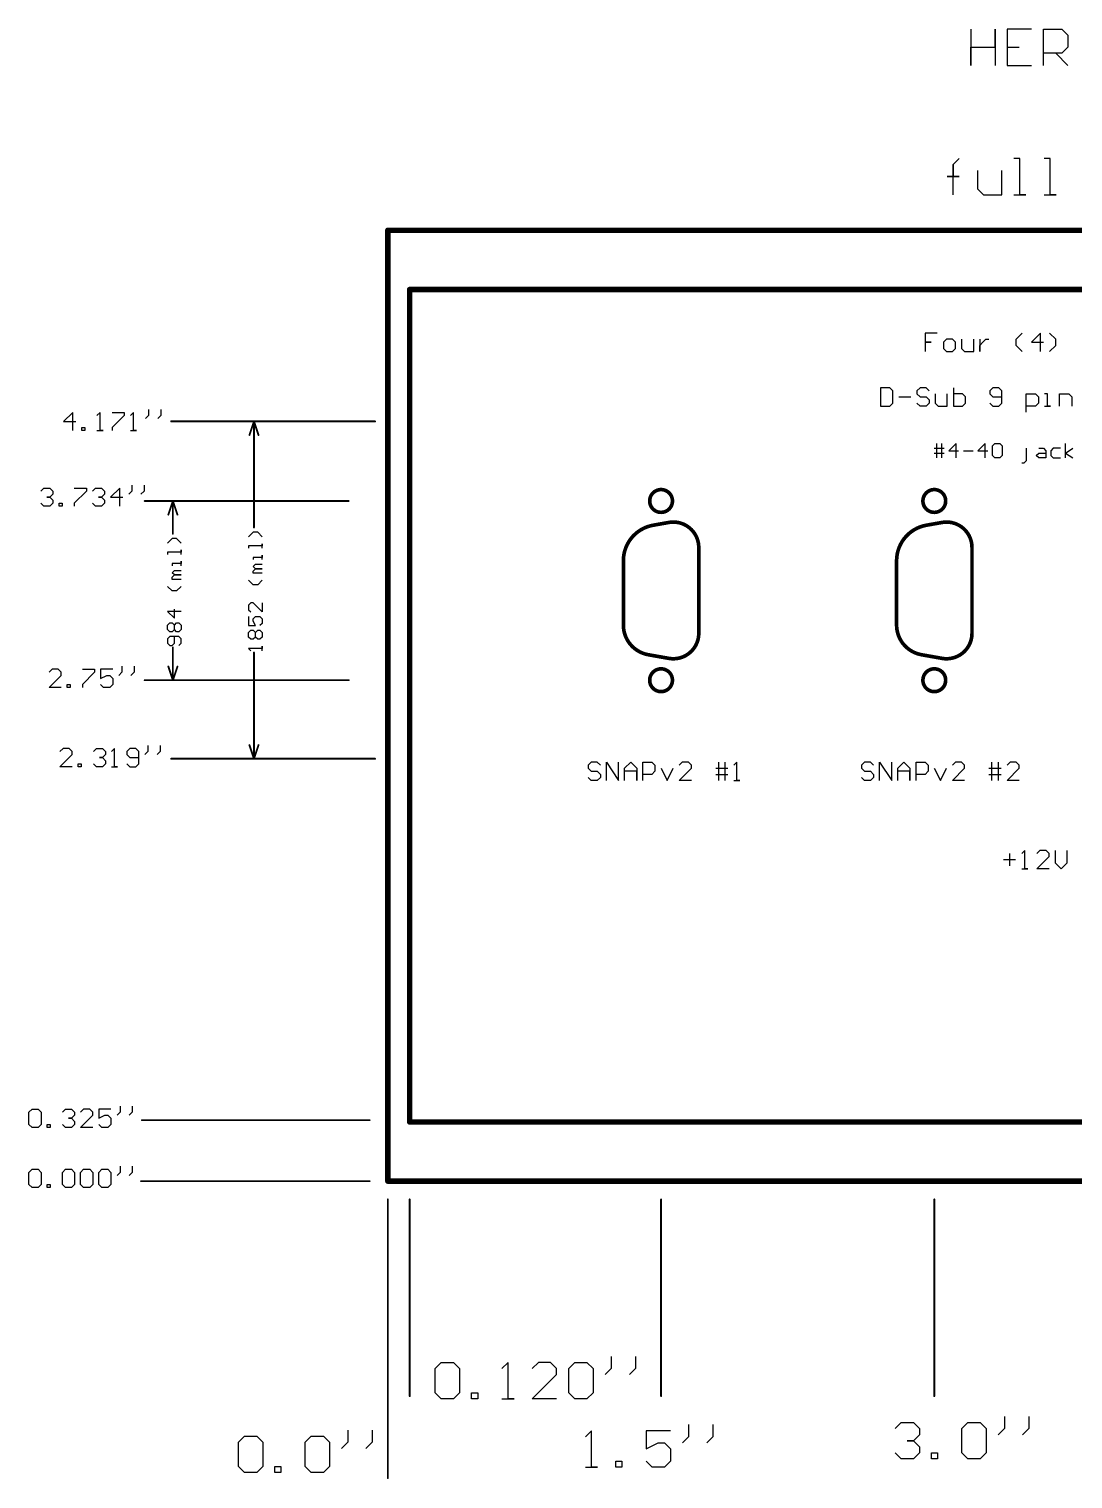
# Model space of a CAD drawing. Extents: x 0 to 21.5, y 0.4 to 8.3.
# Drawn here: x 0.03 to 5.76, y 0.36 to 8.32 of the extents above; entities that cross this region are included whole.
import ezdxf

# ---------------------------------------------------------------- set-up
doc = ezdxf.new("R2010")
doc.units = 0
doc.header["$MEASUREMENT"] = 0
for name, color, linetype in [('MECHANICAL1', 6, 'CONTINUOUS'), ('TOPLAYER', 1, 'CONTINUOUS'), ('TOPOVERLAY', 2, 'CONTINUOUS')]:
    doc.layers.add(name, color=color, linetype=linetype)

msp = doc.modelspace()

# ---------------------------------------------------------------- linework, layer by layer
at = {"layer": 'MECHANICAL1'}
for p, q in [((5.2, 8.3249), (5.2, 8.125)), ((5.3333, 8.225), (5.3333, 8.3249)), ((5.3333, 8.3249), (5.3333, 8.125)), ((5.5332, 8.3249), (5.3999, 8.3249)), ((5.3999, 8.3249), (5.3999, 8.125)), ((5.5999, 8.125), (5.5999, 8.3249)), ((5.5999, 8.3249), (5.6998, 8.3249)), ((5.6998, 8.3249), (5.7332, 8.2916)), ((5.7332, 8.2916), (5.7332, 8.225)), ((5.2, 8.125), (5.2, 8.225)), ((5.2, 8.225), (5.3333, 8.225)), ((5.3999, 8.225), (5.4666, 8.225)), ((5.7332, 8.225), (5.6998, 8.1916)), ((5.3999, 8.125), (5.5332, 8.125)), ((5.6998, 8.1916), (5.5999, 8.1916)), ((5.6665, 8.1916), (5.7332, 8.125)), ((5.1033, 7.5816), (5.1366, 7.6149)), ((5.1033, 7.415), (5.1033, 7.5816)), ((5.1033, 7.5816), (5.1033, 7.515)), ((5.1033, 7.515), (5.1033, 7.5816)), ((5.4699, 7.6149), (5.4365, 7.6149)), ((5.4699, 7.415), (5.4699, 7.6149)), ((5.6365, 7.6149), (5.6032, 7.6149)), ((5.6365, 7.415), (5.6365, 7.6149)), ((5.1033, 7.515), (5.07, 7.515)), ((5.07, 7.515), (5.1366, 7.515)), ((5.1366, 7.515), (5.1033, 7.515)), ((5.2366, 7.5483), (5.2366, 7.4483)), ((5.3699, 7.415), (5.3699, 7.5483)), ((5.2366, 7.4483), (5.2699, 7.415)), ((5.2699, 7.415), (5.3699, 7.415)), ((5.4365, 7.415), (5.5032, 7.415)), ((5.5032, 7.415), (5.4699, 7.415)), ((5.6032, 7.415), (5.6698, 7.415)), ((5.6698, 7.415), (5.6365, 7.415)), ((0.27, 6.22), (0.22, 6.17)), ((0.27, 6.12), (0.27, 6.22)), ((0.4199, 6.22), (0.4033, 6.2033)), ((0.4199, 6.12), (0.4199, 6.22)), ((0.4866, 6.22), (0.5532, 6.22)), ((0.5532, 6.22), (0.5532, 6.2033)), ((0.6032, 6.22), (0.5865, 6.2033)), ((0.6032, 6.12), (0.6032, 6.22)), ((0.6865, 6.2366), (0.6865, 6.2033)), ((0.7532, 6.2366), (0.7532, 6.2033)), ((0.22, 6.17), (0.2866, 6.17)), ((0.32, 6.12), (0.32, 6.1367)), ((0.32, 6.1367), (0.3366, 6.1367)), ((0.3366, 6.1367), (0.3366, 6.12)), ((0.5532, 6.2033), (0.4866, 6.1367)), ((0.4866, 6.1367), (0.4866, 6.12)), ((0.6865, 6.2033), (0.6699, 6.1866)), ((0.7532, 6.2033), (0.7365, 6.1866)), ((0.3366, 6.12), (0.32, 6.12)), ((0.4033, 6.12), (0.4366, 6.12)), ((0.4366, 6.12), (0.4199, 6.12)), ((0.5865, 6.12), (0.6199, 6.12)), ((0.6199, 6.12), (0.6032, 6.12)), ((0.5948, 5.8216), (0.5948, 5.7883)), ((0.6615, 5.8216), (0.6615, 5.7883)), ((0.095, 5.7883), (0.1117, 5.805)), ((0.1117, 5.805), (0.145, 5.805)), ((0.145, 5.755), (0.1283, 5.755)), ((0.1283, 5.755), (0.145, 5.755)), ((0.145, 5.805), (0.1616, 5.7883)), ((0.1616, 5.7716), (0.145, 5.755)), ((0.145, 5.755), (0.1616, 5.7383)), ((0.1616, 5.7883), (0.1616, 5.7716)), ((0.1616, 5.7383), (0.1616, 5.7217)), ((0.2783, 5.805), (0.3449, 5.805)), ((0.3449, 5.7883), (0.2783, 5.7217)), ((0.3449, 5.805), (0.3449, 5.7883)), ((0.3782, 5.7883), (0.3949, 5.805)), ((0.3949, 5.805), (0.4282, 5.805)), ((0.4282, 5.755), (0.4116, 5.755)), ((0.4116, 5.755), (0.4282, 5.755)), ((0.4282, 5.805), (0.4449, 5.7883)), ((0.4449, 5.7716), (0.4282, 5.755)), ((0.4282, 5.755), (0.4449, 5.7383)), ((0.4449, 5.7883), (0.4449, 5.7716)), ((0.4449, 5.7383), (0.4449, 5.7217)), ((0.5282, 5.805), (0.4782, 5.755)), ((0.4782, 5.755), (0.5449, 5.755)), ((0.5282, 5.705), (0.5282, 5.805)), ((0.5948, 5.7883), (0.5782, 5.7716)), ((0.6615, 5.7883), (0.6448, 5.7716)), ((0.1117, 5.705), (0.095, 5.7217)), ((0.145, 5.705), (0.1117, 5.705)), ((0.1616, 5.7217), (0.145, 5.705)), ((0.195, 5.705), (0.195, 5.7217)), ((0.195, 5.7217), (0.2116, 5.7217)), ((0.2116, 5.705), (0.195, 5.705)), ((0.2116, 5.7217), (0.2116, 5.705)), ((0.2783, 5.7217), (0.2783, 5.705)), ((0.3949, 5.705), (0.3782, 5.7217)), ((0.4282, 5.705), (0.3949, 5.705)), ((0.4449, 5.7217), (0.4282, 5.705)), ((0.8155, 5.5277), (0.7905, 5.5027)), ((0.8405, 5.5277), (0.8155, 5.5277)), ((0.8655, 5.5027), (0.8405, 5.5277)), ((1.2605, 5.5619), (1.2355, 5.5369)), ((1.2855, 5.5619), (1.2605, 5.5619)), ((1.3105, 5.5369), (1.2855, 5.5619)), ((1.3105, 5.4744), (1.3105, 5.4994)), ((1.3105, 5.4994), (1.3105, 5.4869)), ((0.8655, 5.4527), (0.7905, 5.4527)), ((0.7905, 5.4527), (0.7905, 5.4402)), ((0.8655, 5.4402), (0.8655, 5.4652)), ((0.8655, 5.4652), (0.8655, 5.4527)), ((1.3105, 5.4869), (1.2355, 5.4869)), ((1.2355, 5.4869), (1.2355, 5.4744)), ((1.3105, 5.4244), (1.2605, 5.4244)), ((1.2605, 5.4244), (1.2605, 5.4119)), ((1.3105, 5.4119), (1.3105, 5.4369)), ((1.3105, 5.4369), (1.3105, 5.4244)), ((0.8655, 5.3902), (0.8155, 5.3902)), ((0.8155, 5.3902), (0.8155, 5.3777)), ((0.8155, 5.3402), (0.828, 5.3527)), ((0.828, 5.3277), (0.8155, 5.3402)), ((0.828, 5.3527), (0.8655, 5.3527)), ((0.8655, 5.3777), (0.8655, 5.4027)), ((0.8655, 5.4027), (0.8655, 5.3902)), ((1.2605, 5.3745), (1.273, 5.387)), ((1.273, 5.362), (1.2605, 5.3745)), ((1.2605, 5.3495), (1.273, 5.362)), ((1.2605, 5.337), (1.2605, 5.3495)), ((1.3105, 5.337), (1.2605, 5.337)), ((1.273, 5.387), (1.3105, 5.387)), ((1.273, 5.362), (1.3105, 5.362)), ((1.3105, 5.362), (1.273, 5.362)), ((0.8155, 5.2402), (0.7905, 5.2652)), ((0.8155, 5.3152), (0.828, 5.3277)), ((0.8155, 5.3027), (0.8155, 5.3152)), ((0.8655, 5.3027), (0.8155, 5.3027)), ((0.828, 5.3277), (0.8655, 5.3277)), ((0.8655, 5.3277), (0.828, 5.3277)), ((0.8655, 5.2652), (0.8405, 5.2402)), ((1.2605, 5.2745), (1.2355, 5.2995)), ((1.2855, 5.2745), (1.2605, 5.2745)), ((1.3105, 5.2995), (1.2855, 5.2745)), ((0.8405, 5.2402), (0.8155, 5.2402)), ((1.248, 5.1745), (1.2355, 5.162)), ((1.2605, 5.1745), (1.248, 5.1745)), ((1.3105, 5.1245), (1.2605, 5.1745)), ((1.3105, 5.1745), (1.3105, 5.1245)), ((0.8655, 5.1278), (0.7905, 5.1278)), ((0.7905, 5.1278), (0.828, 5.0903)), ((0.828, 5.0903), (0.828, 5.1403)), ((1.2355, 5.162), (1.2355, 5.137)), ((1.2355, 5.137), (1.248, 5.1245)), ((1.2355, 5.0995), (1.2355, 5.0496)), ((1.2605, 5.087), (1.273, 5.0995)), ((1.273, 5.0995), (1.298, 5.0995)), ((1.298, 5.0995), (1.3105, 5.087)), ((0.7905, 5.0528), (0.803, 5.0653)), ((0.7905, 5.0278), (0.7905, 5.0528)), ((0.803, 5.0153), (0.7905, 5.0278)), ((0.803, 5.0653), (0.8155, 5.0653)), ((0.8155, 5.0153), (0.803, 5.0153)), ((0.8155, 5.0653), (0.828, 5.0528)), ((0.828, 5.0278), (0.8155, 5.0153)), ((0.828, 5.0528), (0.8405, 5.0653)), ((0.828, 5.0278), (0.828, 5.0528)), ((0.8405, 5.0153), (0.828, 5.0278)), ((0.8405, 5.0653), (0.853, 5.0653)), ((0.853, 5.0153), (0.8405, 5.0153)), ((0.853, 5.0653), (0.8655, 5.0528)), ((0.8655, 5.0278), (0.853, 5.0153)), ((0.8655, 5.0528), (0.8655, 5.0278)), ((1.2355, 5.0496), (1.273, 5.0496)), ((1.2355, 5.0121), (1.248, 5.0246)), ((1.248, 5.0246), (1.2605, 5.0246)), ((1.2605, 5.0746), (1.2605, 5.087)), ((1.273, 5.0496), (1.2605, 5.0746)), ((1.2605, 5.0246), (1.273, 5.0121)), ((1.273, 5.0121), (1.2855, 5.0246)), ((1.2855, 5.0246), (1.298, 5.0246)), ((1.3105, 5.0621), (1.298, 5.0496)), ((1.298, 5.0246), (1.3105, 5.0121)), ((1.3105, 5.087), (1.3105, 5.0621)), ((0.803, 4.9903), (0.7905, 4.9778)), ((0.7905, 4.9778), (0.7905, 4.9528)), ((0.7905, 4.9528), (0.803, 4.9403)), ((0.853, 4.9903), (0.803, 4.9903)), ((0.803, 4.9403), (0.8155, 4.9403)), ((0.8155, 4.9403), (0.828, 4.9528)), ((0.828, 4.9528), (0.828, 4.9903)), ((0.8655, 4.9778), (0.853, 4.9903)), ((0.853, 4.9403), (0.8655, 4.9528)), ((0.8655, 4.9528), (0.8655, 4.9778)), ((1.2355, 4.9871), (1.2355, 5.0121)), ((1.248, 4.9746), (1.2355, 4.9871)), ((1.2605, 4.9746), (1.248, 4.9746)), ((1.273, 4.9871), (1.2605, 4.9746)), ((1.273, 4.9871), (1.273, 5.0121)), ((1.2855, 4.9746), (1.273, 4.9871)), ((1.298, 4.9746), (1.2855, 4.9746)), ((1.3105, 4.9871), (1.298, 4.9746)), ((1.3105, 5.0121), (1.3105, 4.9871)), ((1.3105, 4.9121), (1.3105, 4.9371)), ((1.3105, 4.9371), (1.3105, 4.9246)), ((1.3105, 4.9246), (1.2355, 4.9246)), ((1.2355, 4.9246), (1.248, 4.9121)), ((0.1567, 4.81), (0.14, 4.7933)), ((0.14, 4.71), (0.2066, 4.7766)), ((0.19, 4.81), (0.1567, 4.81)), ((0.2066, 4.7933), (0.19, 4.81)), ((0.2066, 4.7766), (0.2066, 4.7933)), ((0.3233, 4.81), (0.3899, 4.81)), ((0.3899, 4.7933), (0.3233, 4.7267)), ((0.3899, 4.81), (0.3899, 4.7933)), ((0.4899, 4.81), (0.4232, 4.81)), ((0.4232, 4.81), (0.4232, 4.76)), ((0.4232, 4.76), (0.4566, 4.7766)), ((0.4566, 4.7766), (0.4732, 4.7766)), ((0.4732, 4.7766), (0.4899, 4.76)), ((0.5399, 4.7933), (0.5232, 4.7766)), ((0.5399, 4.8266), (0.5399, 4.7933)), ((0.6065, 4.7933), (0.5899, 4.7766)), ((0.6065, 4.8266), (0.6065, 4.7933)), ((0.2066, 4.71), (0.14, 4.71)), ((0.24, 4.71), (0.24, 4.7267)), ((0.24, 4.7267), (0.2566, 4.7267)), ((0.2566, 4.71), (0.24, 4.71)), ((0.2566, 4.7267), (0.2566, 4.71)), ((0.3233, 4.7267), (0.3233, 4.71)), ((0.4399, 4.71), (0.4232, 4.7267)), ((0.4732, 4.71), (0.4399, 4.71)), ((0.4899, 4.7267), (0.4732, 4.71)), ((0.4899, 4.76), (0.4899, 4.7267)), ((0.6832, 4.3916), (0.6832, 4.3583)), ((0.7498, 4.3916), (0.7498, 4.3583)), ((0.2167, 4.375), (0.2, 4.3583)), ((0.2, 4.275), (0.2666, 4.3416)), ((0.25, 4.375), (0.2167, 4.375)), ((0.2666, 4.3583), (0.25, 4.375)), ((0.2666, 4.3416), (0.2666, 4.3583)), ((0.3833, 4.3583), (0.3999, 4.375)), ((0.3999, 4.375), (0.4333, 4.375)), ((0.4333, 4.325), (0.4166, 4.325)), ((0.4166, 4.325), (0.4333, 4.325)), ((0.4333, 4.375), (0.4499, 4.3583)), ((0.4499, 4.3416), (0.4333, 4.325)), ((0.4333, 4.325), (0.4499, 4.3083)), ((0.4499, 4.3583), (0.4499, 4.3416)), ((0.4499, 4.3083), (0.4499, 4.2917)), ((0.4999, 4.375), (0.4832, 4.3583)), ((0.4999, 4.275), (0.4999, 4.375)), ((0.5832, 4.375), (0.5665, 4.3583)), ((0.5665, 4.3583), (0.5665, 4.3416)), ((0.5665, 4.3416), (0.5832, 4.325)), ((0.6165, 4.375), (0.5832, 4.375)), ((0.5832, 4.325), (0.6332, 4.325)), ((0.6332, 4.3583), (0.6165, 4.375)), ((0.6332, 4.2917), (0.6332, 4.3583)), ((0.6832, 4.3583), (0.6665, 4.3416)), ((0.7498, 4.3583), (0.7332, 4.3416)), ((0.2666, 4.275), (0.2, 4.275)), ((0.3, 4.275), (0.3, 4.2917)), ((0.3, 4.2917), (0.3166, 4.2917)), ((0.3166, 4.275), (0.3, 4.275)), ((0.3166, 4.2917), (0.3166, 4.275)), ((0.3999, 4.275), (0.3833, 4.2917)), ((0.4333, 4.275), (0.3999, 4.275)), ((0.4499, 4.2917), (0.4333, 4.275)), ((0.4832, 4.275), (0.5166, 4.275)), ((0.5166, 4.275), (0.4999, 4.275)), ((0.5665, 4.2917), (0.5832, 4.275)), ((0.5832, 4.275), (0.6165, 4.275)), ((0.6165, 4.275), (0.6332, 4.2917)), ((0.03, 2.3783), (0.0467, 2.395)), ((0.0467, 2.395), (0.08, 2.395)), ((0.08, 2.395), (0.0966, 2.3783)), ((0.2133, 2.3783), (0.2299, 2.395)), ((0.2299, 2.395), (0.2633, 2.395)), ((0.2633, 2.395), (0.2799, 2.3783)), ((0.3299, 2.395), (0.3132, 2.3783)), ((0.3632, 2.395), (0.3299, 2.395)), ((0.3799, 2.3783), (0.3632, 2.395)), ((0.4799, 2.395), (0.4132, 2.395)), ((0.4132, 2.395), (0.4132, 2.345)), ((0.5298, 2.4116), (0.5298, 2.3783)), ((0.5965, 2.4116), (0.5965, 2.3783)), ((0.03, 2.3117), (0.03, 2.3783)), ((0.0467, 2.295), (0.03, 2.3117)), ((0.0966, 2.3117), (0.08, 2.295)), ((0.0966, 2.3783), (0.0966, 2.3117)), ((0.13, 2.295), (0.13, 2.3117)), ((0.13, 2.3117), (0.1466, 2.3117)), ((0.1466, 2.3117), (0.1466, 2.295)), ((0.2299, 2.295), (0.2133, 2.3117)), ((0.2633, 2.345), (0.2466, 2.345)), ((0.2466, 2.345), (0.2633, 2.345)), ((0.2799, 2.3616), (0.2633, 2.345)), ((0.2633, 2.345), (0.2799, 2.3283)), ((0.2799, 2.3117), (0.2633, 2.295)), ((0.2799, 2.3783), (0.2799, 2.3616)), ((0.2799, 2.3283), (0.2799, 2.3117)), ((0.3132, 2.295), (0.3799, 2.3616)), ((0.3799, 2.3616), (0.3799, 2.3783)), ((0.4132, 2.345), (0.4465, 2.3616)), ((0.4299, 2.295), (0.4132, 2.3117)), ((0.4465, 2.3616), (0.4632, 2.3616)), ((0.4632, 2.3616), (0.4799, 2.345)), ((0.4799, 2.3117), (0.4632, 2.295)), ((0.4799, 2.345), (0.4799, 2.3117)), ((0.5298, 2.3783), (0.5132, 2.3616)), ((0.5965, 2.3783), (0.5798, 2.3616)), ((0.08, 2.295), (0.0467, 2.295)), ((0.1466, 2.295), (0.13, 2.295)), ((0.2633, 2.295), (0.2299, 2.295)), ((0.3799, 2.295), (0.3132, 2.295)), ((0.4632, 2.295), (0.4299, 2.295)), ((0.5298, 2.0816), (0.5298, 2.0483)), ((0.5965, 2.0816), (0.5965, 2.0483)), ((0.03, 2.0483), (0.0467, 2.065)), ((0.03, 1.9817), (0.03, 2.0483)), ((0.0467, 2.065), (0.08, 2.065)), ((0.08, 2.065), (0.0966, 2.0483)), ((0.0966, 2.0483), (0.0966, 1.9817)), ((0.2133, 2.0483), (0.2299, 2.065)), ((0.2133, 1.9817), (0.2133, 2.0483)), ((0.2299, 2.065), (0.2633, 2.065)), ((0.2633, 2.065), (0.2799, 2.0483)), ((0.2799, 2.0483), (0.2799, 1.9817)), ((0.3132, 2.0483), (0.3299, 2.065)), ((0.3132, 1.9817), (0.3132, 2.0483)), ((0.3299, 2.065), (0.3632, 2.065)), ((0.3632, 2.065), (0.3799, 2.0483)), ((0.3799, 2.0483), (0.3799, 1.9817)), ((0.4132, 2.0483), (0.4299, 2.065)), ((0.4132, 1.9817), (0.4132, 2.0483)), ((0.4299, 2.065), (0.4632, 2.065)), ((0.4632, 2.065), (0.4799, 2.0483)), ((0.4799, 2.0483), (0.4799, 1.9817)), ((0.5298, 2.0483), (0.5132, 2.0316)), ((0.5965, 2.0483), (0.5798, 2.0316)), ((0.0467, 1.965), (0.03, 1.9817)), ((0.08, 1.965), (0.0467, 1.965)), ((0.0966, 1.9817), (0.08, 1.965)), ((0.13, 1.965), (0.13, 1.9817)), ((0.13, 1.9817), (0.1466, 1.9817)), ((0.1466, 1.965), (0.13, 1.965)), ((0.1466, 1.9817), (0.1466, 1.965)), ((0.2299, 1.965), (0.2133, 1.9817)), ((0.2633, 1.965), (0.2299, 1.965)), ((0.2799, 1.9817), (0.2633, 1.965)), ((0.3299, 1.965), (0.3132, 1.9817)), ((0.3632, 1.965), (0.3299, 1.965)), ((0.3799, 1.9817), (0.3632, 1.965)), ((0.4299, 1.965), (0.4132, 1.9817)), ((0.4632, 1.965), (0.4299, 1.965)), ((0.4799, 1.9817), (0.4632, 1.965)), ((3.2264, 1.0383), (3.2264, 0.9716)), ((3.3596, 1.0383), (3.3596, 0.9716)), ((2.26, 0.9716), (2.2933, 1.0049)), ((2.26, 0.8383), (2.26, 0.9716)), ((2.2933, 1.0049), (2.36, 1.0049)), ((2.36, 1.0049), (2.3933, 0.9716)), ((2.3933, 0.9716), (2.3933, 0.8383)), ((2.6599, 1.0049), (2.6265, 0.9716)), ((2.6599, 0.805), (2.6599, 1.0049)), ((2.8265, 1.0049), (2.7932, 0.9716)), ((2.8931, 1.0049), (2.8265, 1.0049)), ((2.9265, 0.9716), (2.8931, 1.0049)), ((2.9265, 0.9383), (2.9265, 0.9716)), ((2.9931, 0.9716), (3.0264, 1.0049)), ((2.9931, 0.8383), (2.9931, 0.9716)), ((3.0264, 1.0049), (3.0931, 1.0049)), ((3.0931, 1.0049), (3.1264, 0.9716)), ((3.1264, 0.9716), (3.1264, 0.8383)), ((3.2264, 0.9716), (3.193, 0.9383)), ((3.3596, 0.9716), (3.3263, 0.9383)), ((2.7932, 0.805), (2.9265, 0.9383)), ((2.2933, 0.805), (2.26, 0.8383)), ((2.36, 0.805), (2.2933, 0.805)), ((2.3933, 0.8383), (2.36, 0.805)), ((2.4599, 0.805), (2.4599, 0.8383)), ((2.4599, 0.8383), (2.4933, 0.8383)), ((2.4933, 0.805), (2.4599, 0.805)), ((2.4933, 0.8383), (2.4933, 0.805)), ((2.6265, 0.805), (2.6932, 0.805)), ((2.6932, 0.805), (2.6599, 0.805)), ((2.9265, 0.805), (2.7932, 0.805)), ((3.0264, 0.805), (2.9931, 0.8383)), ((3.0931, 0.805), (3.0264, 0.805)), ((3.1264, 0.8383), (3.0931, 0.805)), ((3.6515, 0.6633), (3.6515, 0.5966)), ((3.7848, 0.6633), (3.7848, 0.5966)), ((4.785, 0.6416), (4.8183, 0.6749)), ((4.8183, 0.6749), (4.885, 0.6749)), ((4.885, 0.6749), (4.9183, 0.6416)), ((4.9183, 0.6416), (4.9183, 0.6083)), ((5.1515, 0.6416), (5.1849, 0.6749)), ((5.1515, 0.5083), (5.1515, 0.6416)), ((5.1849, 0.6749), (5.2515, 0.6749)), ((5.2515, 0.6749), (5.2848, 0.6416)), ((5.2848, 0.6416), (5.2848, 0.5083)), ((5.3848, 0.6416), (5.3515, 0.6083)), ((5.3848, 0.7083), (5.3848, 0.6416)), ((5.5181, 0.6416), (5.4848, 0.6083)), ((5.5181, 0.7083), (5.5181, 0.6416)), ((1.18, 0.5666), (1.2133, 0.5999)), ((1.18, 0.4333), (1.18, 0.5666)), ((1.2133, 0.5999), (1.28, 0.5999)), ((1.28, 0.5999), (1.3133, 0.5666)), ((1.3133, 0.5666), (1.3133, 0.4333)), ((1.5465, 0.5666), (1.5799, 0.5999)), ((1.5465, 0.4333), (1.5465, 0.5666)), ((1.5799, 0.5999), (1.6465, 0.5999)), ((1.6465, 0.5999), (1.6798, 0.5666)), ((1.6798, 0.5666), (1.6798, 0.4333)), ((1.7798, 0.5666), (1.7465, 0.5333)), ((1.7798, 0.6333), (1.7798, 0.5666)), ((1.9131, 0.5666), (1.8798, 0.5333)), ((1.9131, 0.6333), (1.9131, 0.5666)), ((3.1183, 0.6299), (3.085, 0.5966)), ((3.1183, 0.43), (3.1183, 0.6299)), ((3.5515, 0.6299), (3.4182, 0.6299)), ((3.4182, 0.6299), (3.4182, 0.53)), ((3.4182, 0.53), (3.4849, 0.5633)), ((3.4849, 0.5633), (3.5182, 0.5633)), ((3.5182, 0.5633), (3.5515, 0.53)), ((3.6515, 0.5966), (3.6182, 0.5633)), ((3.7848, 0.5966), (3.7515, 0.5633)), ((4.885, 0.575), (4.8516, 0.575)), ((4.8516, 0.575), (4.885, 0.575)), ((4.9183, 0.6083), (4.885, 0.575)), ((4.885, 0.575), (4.9183, 0.5416)), ((3.5515, 0.53), (3.5515, 0.4633)), ((4.8183, 0.475), (4.785, 0.5083)), ((4.9183, 0.5083), (4.885, 0.475)), ((4.9183, 0.5416), (4.9183, 0.5083)), ((4.9849, 0.475), (4.9849, 0.5083)), ((4.9849, 0.5083), (5.0183, 0.5083)), ((5.0183, 0.5083), (5.0183, 0.475)), ((5.1849, 0.475), (5.1515, 0.5083)), ((5.2848, 0.5083), (5.2515, 0.475)), ((1.2133, 0.4), (1.18, 0.4333)), ((1.28, 0.4), (1.2133, 0.4)), ((1.3133, 0.4333), (1.28, 0.4)), ((1.3799, 0.4), (1.3799, 0.4333)), ((1.3799, 0.4333), (1.4133, 0.4333)), ((1.4133, 0.4), (1.3799, 0.4)), ((1.4133, 0.4333), (1.4133, 0.4)), ((1.5799, 0.4), (1.5465, 0.4333)), ((1.6465, 0.4), (1.5799, 0.4)), ((1.6798, 0.4333), (1.6465, 0.4)), ((3.085, 0.43), (3.1516, 0.43)), ((3.1516, 0.43), (3.1183, 0.43)), ((3.2516, 0.43), (3.2516, 0.4633)), ((3.2516, 0.4633), (3.2849, 0.4633)), ((3.2849, 0.43), (3.2516, 0.43)), ((3.2849, 0.4633), (3.2849, 0.43)), ((3.4515, 0.43), (3.4182, 0.4633)), ((3.5182, 0.43), (3.4515, 0.43)), ((3.5515, 0.4633), (3.5182, 0.43)), ((4.885, 0.475), (4.8183, 0.475)), ((5.0183, 0.475), (4.9849, 0.475)), ((5.2515, 0.475), (5.1849, 0.475))]:
    msp.add_line(p, q, dxfattribs=at)
for points, const_width in [([(2, 2), (2, 7.22)], 0.03), ([(2, 7.22), (18.73, 7.22)], 0.03), ([(2.12, 6.895), (18.61, 6.895)], 0.03), ([(2.12, 2.325), (2.12, 6.895)], 0.03), ([(0.81, 6.171), (1.93, 6.171)], 0.01), ([(1.24, 6.096), (1.265, 6.171)], 0.01), ([(1.255, 6.171), (1.275, 6.171)], 0.01), ([(1.265, 5.5879), (1.265, 6.171)], 0.01), ([(1.265, 6.171), (1.29, 6.096)], 0.01), ([(0.665, 5.734), (1.785, 5.734)], 0.01), ([(0.795, 5.659), (0.82, 5.734)], 0.01), ([(0.81, 5.734), (0.83, 5.734)], 0.01), ([(0.82, 5.5537), (0.82, 5.734)], 0.01), ([(0.82, 5.734), (0.845, 5.659)], 0.01), ([(3.4568, 5.6009), (3.543, 5.6161)], 0.02), ([(4.9568, 5.6009), (5.043, 5.6161)], 0.02), ([(3.293, 5.053), (3.293, 5.4058)], 0.02), ([(3.707, 5.0075), (3.707, 5.4785)], 0.02), ([(4.793, 5.053), (4.793, 5.4058)], 0.02), ([(5.207, 5.0075), (5.207, 5.4785)], 0.02), ([(0.82, 4.75), (0.82, 4.9303)], 0.01), ([(1.265, 4.319), (1.265, 4.9021)], 0.01), ([(3.4299, 4.8899), (3.543, 4.8699)], 0.02), ([(4.9299, 4.8899), (5.043, 4.8699)], 0.02), ([(0.795, 4.825), (0.82, 4.75)], 0.01), ([(0.82, 4.75), (0.845, 4.825)], 0.01), ([(0.665, 4.75), (1.785, 4.75)], 0.01), ([(0.81, 4.75), (0.83, 4.75)], 0.01), ([(1.24, 4.394), (1.265, 4.319)], 0.01), ([(1.265, 4.319), (1.29, 4.394)], 0.01), ([(0.81, 4.319), (1.93, 4.319)], 0.01), ([(1.255, 4.319), (1.275, 4.319)], 0.01), ([(0.65, 2.335), (1.9, 2.335)], 0.01), ([(2.12, 2.325), (18.61, 2.325)], 0.03), ([(0.645, 2), (1.9, 2)], 0.01), ([(2, 2), (18.73, 2)], 0.03), ([(2, 0.37), (2, 1.9)], 0.01), ([(2.12, 0.82), (2.12, 1.9)], 0.01), ([(3.5, 0.82), (3.5, 1.9)], 0.01), ([(5, 0.82), (5, 1.9)], 0.01), ([(1.9996, 1), (1.9997, 0.9999)], 0.0005), ([(1.9998, 1.0002), (2.0002, 1.0002)], 0.0005), ([(1.9998, 0.9998), (2.0002, 0.9998)], 0.0005), ([(2.0003, 0.9999), (2.0004, 1)], 0.0005)]:
    msp.add_lwpolyline(points, dxfattribs=dict(at, const_width=const_width))
for points, const_width in [([(1.9925, 7.22, 1), (2.0075, 7.22, 1)], 0.015), ([(1.9925, 7.22, 1), (2.0075, 7.22, 1)], 0.015), ([(2.1125, 6.895, 1), (2.1275, 6.895, 1)], 0.015), ([(2.1125, 6.895, 1), (2.1275, 6.895, 1)], 0.015), ([(0.8075, 6.171, 1), (0.8125, 6.171, 1)], 0.005), ([(1.2525, 6.171, 1), (1.2575, 6.171, 1)], 0.005), ([(1.2625, 6.171, 1), (1.2675, 6.171, 1)], 0.005), ([(1.2625, 6.171, 1), (1.2675, 6.171, 1)], 0.005), ([(1.2625, 6.171, 1), (1.2675, 6.171, 1)], 0.005), ([(1.2725, 6.171, 1), (1.2775, 6.171, 1)], 0.005), ([(1.9275, 6.171, 1), (1.9325, 6.171, 1)], 0.005), ([(1.2375, 6.096, 1), (1.2425, 6.096, 1)], 0.005), ([(1.2875, 6.096, 1), (1.2925, 6.096, 1)], 0.005), ([(0.6625, 5.734, 1), (0.6675, 5.734, 1)], 0.005), ([(0.8075, 5.734, 1), (0.8125, 5.734, 1)], 0.005), ([(0.8175, 5.734, 1), (0.8225, 5.734, 1)], 0.005), ([(0.8175, 5.734, 1), (0.8225, 5.734, 1)], 0.005), ([(0.8175, 5.734, 1), (0.8225, 5.734, 1)], 0.005), ([(0.8275, 5.734, 1), (0.8325, 5.734, 1)], 0.005), ([(1.7825, 5.734, 1), (1.7875, 5.734, 1)], 0.005), ([(3.5625, 5.734, 1), (3.4375, 5.734, 1)], 0.02), ([(3.4325, 5.734, 1), (3.4425, 5.734, 1)], 0.01), ([(3.5575, 5.734, 1), (3.5675, 5.734, 1)], 0.01), ([(5.0625, 5.734, 1), (4.9375, 5.734, 1)], 0.02), ([(4.9325, 5.734, 1), (4.9425, 5.734, 1)], 0.01), ([(5.0575, 5.734, 1), (5.0675, 5.734, 1)], 0.01), ([(0.7925, 5.659, 1), (0.7975, 5.659, 1)], 0.005), ([(0.8425, 5.659, 1), (0.8475, 5.659, 1)], 0.005), ([(1.2625, 5.5879, 1), (1.2675, 5.5879, 1)], 0.005), ([(3.4518, 5.6009, 1), (3.4618, 5.6009, 1)], 0.01), ([(3.4518, 5.6009, 1), (3.4618, 5.6009, 1)], 0.01), ([(3.538, 5.6161, 1), (3.548, 5.6161, 1)], 0.01), ([(3.538, 5.6161, 1), (3.548, 5.6161, 1)], 0.01), ([(4.9518, 5.6009, 1), (4.9618, 5.6009, 1)], 0.01), ([(4.9518, 5.6009, 1), (4.9618, 5.6009, 1)], 0.01), ([(5.038, 5.6161, 1), (5.048, 5.6161, 1)], 0.01), ([(5.038, 5.6161, 1), (5.048, 5.6161, 1)], 0.01), ([(0.8175, 5.5537, 1), (0.8225, 5.5537, 1)], 0.005), ([(3.288, 5.4058, 1), (3.298, 5.4058, 1)], 0.01), ([(3.288, 5.4058, 1), (3.298, 5.4058, 1)], 0.01), ([(3.702, 5.4785, 1), (3.712, 5.4785, 1)], 0.01), ([(3.702, 5.4785, 1), (3.712, 5.4785, 1)], 0.01), ([(4.788, 5.4058, 1), (4.798, 5.4058, 1)], 0.01), ([(4.788, 5.4058, 1), (4.798, 5.4058, 1)], 0.01), ([(5.202, 5.4785, 1), (5.212, 5.4785, 1)], 0.01), ([(5.202, 5.4785, 1), (5.212, 5.4785, 1)], 0.01), ([(3.288, 5.053, 1), (3.298, 5.053, 1)], 0.01), ([(3.288, 5.053, 1), (3.298, 5.053, 1)], 0.01), ([(3.702, 5.0075, 1), (3.712, 5.0075, 1)], 0.01), ([(3.702, 5.0075, 1), (3.712, 5.0075, 1)], 0.01), ([(4.788, 5.053, 1), (4.798, 5.053, 1)], 0.01), ([(4.788, 5.053, 1), (4.798, 5.053, 1)], 0.01), ([(5.202, 5.0075, 1), (5.212, 5.0075, 1)], 0.01), ([(5.202, 5.0075, 1), (5.212, 5.0075, 1)], 0.01), ([(0.8175, 4.9303, 1), (0.8225, 4.9303, 1)], 0.005), ([(1.2625, 4.9021, 1), (1.2675, 4.9021, 1)], 0.005), ([(3.4249, 4.8899, 1), (3.4349, 4.8899, 1)], 0.01), ([(3.4249, 4.8899, 1), (3.4349, 4.8899, 1)], 0.01), ([(3.538, 4.8699, 1), (3.548, 4.8699, 1)], 0.01), ([(3.538, 4.8699, 1), (3.548, 4.8699, 1)], 0.01), ([(4.9249, 4.8899, 1), (4.9349, 4.8899, 1)], 0.01), ([(4.9249, 4.8899, 1), (4.9349, 4.8899, 1)], 0.01), ([(5.038, 4.8699, 1), (5.048, 4.8699, 1)], 0.01), ([(5.038, 4.8699, 1), (5.048, 4.8699, 1)], 0.01), ([(0.7925, 4.825, 1), (0.7975, 4.825, 1)], 0.005), ([(0.8425, 4.825, 1), (0.8475, 4.825, 1)], 0.005), ([(3.5625, 4.75, 1), (3.4375, 4.75, 1)], 0.02), ([(5.0625, 4.75, 1), (4.9375, 4.75, 1)], 0.02), ([(0.6625, 4.75, 1), (0.6675, 4.75, 1)], 0.005), ([(0.8075, 4.75, 1), (0.8125, 4.75, 1)], 0.005), ([(0.8175, 4.75, 1), (0.8225, 4.75, 1)], 0.005), ([(0.8175, 4.75, 1), (0.8225, 4.75, 1)], 0.005), ([(0.8175, 4.75, 1), (0.8225, 4.75, 1)], 0.005), ([(0.8275, 4.75, 1), (0.8325, 4.75, 1)], 0.005), ([(1.7825, 4.75, 1), (1.7875, 4.75, 1)], 0.005), ([(3.4325, 4.75, 1), (3.4425, 4.75, 1)], 0.01), ([(3.5575, 4.75, 1), (3.5675, 4.75, 1)], 0.01), ([(4.9325, 4.75, 1), (4.9425, 4.75, 1)], 0.01), ([(5.0575, 4.75, 1), (5.0675, 4.75, 1)], 0.01), ([(1.2375, 4.394, 1), (1.2425, 4.394, 1)], 0.005), ([(1.2875, 4.394, 1), (1.2925, 4.394, 1)], 0.005), ([(0.8075, 4.319, 1), (0.8125, 4.319, 1)], 0.005), ([(1.2525, 4.319, 1), (1.2575, 4.319, 1)], 0.005), ([(1.2625, 4.319, 1), (1.2675, 4.319, 1)], 0.005), ([(1.2625, 4.319, 1), (1.2675, 4.319, 1)], 0.005), ([(1.2625, 4.319, 1), (1.2675, 4.319, 1)], 0.005), ([(1.2725, 4.319, 1), (1.2775, 4.319, 1)], 0.005), ([(1.9275, 4.319, 1), (1.9325, 4.319, 1)], 0.005), ([(0.6475, 2.335, 1), (0.6525, 2.335, 1)], 0.005), ([(1.8975, 2.335, 1), (1.9025, 2.335, 1)], 0.005), ([(2.1125, 2.325, 1), (2.1275, 2.325, 1)], 0.015), ([(2.1125, 2.325, 1), (2.1275, 2.325, 1)], 0.015), ([(0.6425, 2, 1), (0.6475, 2, 1)], 0.005), ([(1.8975, 2, 1), (1.9025, 2, 1)], 0.005), ([(1.9925, 2, 1), (2.0075, 2, 1)], 0.015), ([(1.9925, 2, 1), (2.0075, 2, 1)], 0.015), ([(1.9975, 1.9, 1), (2.0025, 1.9, 1)], 0.005), ([(2.1175, 1.9, 1), (2.1225, 1.9, 1)], 0.005), ([(3.4975, 1.9, 1), (3.5025, 1.9, 1)], 0.005), ([(4.9975, 1.9, 1), (5.0025, 1.9, 1)], 0.005), ([(1.9996, 1, 1), (1.9994, 1, 1)], 0.0005), ([(1.9993, 1, 1), (1.9996, 1, 1)], 0.00025), ([(1.9994, 1, 1), (1.9997, 1, 1)], 0.00025), ([(1.9995, 1, 1), (1.9998, 1, 1)], 0.00025), ([(1.9995, 1, 1), (1.9998, 1, 1)], 0.00025), ([(1.9995, 0.9999, 1), (1.9998, 0.9999, 1)], 0.00025), ([(1.9995, 0.9999, 1), (1.9998, 0.9999, 1)], 0.00025), ([(1.9996, 1.0002, 1), (1.9999, 1.0002, 1)], 0.00025), ([(1.9996, 1.0002, 1), (1.9999, 1.0002, 1)], 0.00025), ([(1.9997, 0.9998, 1), (1.9999, 0.9998, 1)], 0.00025), ([(1.9997, 0.9998, 1), (1.9999, 0.9998, 1)], 0.00025), ([(2.0001, 1.0002, 1), (2.0004, 1.0002, 1)], 0.00025), ([(2.0001, 1.0002, 1), (2.0004, 1.0002, 1)], 0.00025), ([(2.0001, 0.9998, 1), (2.0003, 0.9998, 1)], 0.00025), ([(2.0001, 0.9998, 1), (2.0003, 0.9998, 1)], 0.00025), ([(2.0002, 1, 1), (2.0005, 1, 1)], 0.00025), ([(2.0002, 1, 1), (2.0005, 1, 1)], 0.00025), ([(2.0002, 0.9999, 1), (2.0005, 0.9999, 1)], 0.00025), ([(2.0002, 0.9999, 1), (2.0005, 0.9999, 1)], 0.00025), ([(2.0006, 1, 1), (2.0004, 1, 1)], 0.0005), ([(2.0003, 1, 1), (2.0006, 1, 1)], 0.00025), ([(2.0004, 1, 1), (2.0007, 1, 1)], 0.00025), ([(2.1175, 0.82, 1), (2.1225, 0.82, 1)], 0.005), ([(3.4975, 0.82, 1), (3.5025, 0.82, 1)], 0.005), ([(4.9975, 0.82, 1), (5.0025, 0.82, 1)], 0.005), ([(1.9975, 0.37, 1), (2.0025, 0.37, 1)], 0.005)]:
    msp.add_lwpolyline(points, format="xyb", close=True, dxfattribs=dict(at, const_width=const_width))
for points, const_width in [([(3.293, 5.4058, -0.36397), (3.4568, 5.6009)], 0.02), ([(3.543, 5.6161, -0.466308), (3.707, 5.4785)], 0.02), ([(4.793, 5.4058, -0.36397), (4.9568, 5.6009)], 0.02), ([(5.043, 5.6161, -0.466308), (5.207, 5.4785)], 0.02), ([(3.4299, 4.8899, -0.36397), (3.293, 5.053)], 0.02), ([(3.707, 5.0075, -0.466308), (3.543, 4.8699)], 0.02), ([(4.9299, 4.8899, -0.36397), (4.793, 5.053)], 0.02), ([(5.207, 5.0075, -0.466308), (5.043, 4.8699)], 0.02), ([(1.9996, 1, -0.466308), (1.9998, 1.0002)], 0.0005), ([(1.9998, 0.9998, -0.36397), (1.9997, 0.9999)], 0.0005), ([(2.0002, 1.0002, -0.466308), (2.0004, 1)], 0.0005), ([(2.0003, 0.9999, -0.36397), (2.0002, 0.9998)], 0.0005)]:
    msp.add_lwpolyline(points, format="xyb", dxfattribs=dict(at, const_width=const_width))
at = {"layer": 'TOPLAYER'}
for p, q in [((5.0133, 5.97), (5.0133, 6.05)), ((5.04, 6.05), (5.04, 5.97)), ((5.12, 6.05), (5.08, 6.01)), ((5.12, 5.97), (5.12, 6.05)), ((5.2799, 6.05), (5.2399, 6.01)), ((5.2799, 5.97), (5.2799, 6.05)), ((5.3199, 6.0366), (5.3332, 6.05)), ((5.3332, 6.05), (5.3599, 6.05)), ((5.3599, 6.05), (5.3732, 6.0366)), ((5.7198, 5.97), (5.7198, 6.05)), ((5, 6.0233), (5.04, 6.0233)), ((5, 5.9967), (5.0533, 5.9967)), ((5.04, 6.0233), (5.0533, 6.0233)), ((5.08, 6.01), (5.1333, 6.01)), ((5.1599, 6.01), (5.2133, 6.01)), ((5.2399, 6.01), (5.2932, 6.01)), ((5.3199, 5.9833), (5.3199, 6.0366)), ((5.3332, 5.97), (5.3199, 5.9833)), ((5.3599, 5.97), (5.3332, 5.97)), ((5.3732, 5.9833), (5.3599, 5.97)), ((5.3732, 6.0366), (5.3732, 5.9833)), ((5.5065, 5.9567), (5.5065, 6.0233)), ((5.5598, 5.9833), (5.5731, 5.9967)), ((5.5731, 5.97), (5.5598, 5.9833)), ((5.5731, 6.0233), (5.5998, 6.0233)), ((5.5731, 5.9967), (5.6131, 5.9967)), ((5.6131, 5.97), (5.5731, 5.97)), ((5.5998, 6.0233), (5.6131, 6.01)), ((5.6131, 6.01), (5.6131, 5.97)), ((5.6531, 6.0233), (5.6398, 6.01)), ((5.6398, 6.01), (5.6398, 5.9833)), ((5.6398, 5.9833), (5.6531, 5.97)), ((5.6931, 6.0233), (5.6531, 6.0233)), ((5.6531, 5.97), (5.6931, 5.97)), ((5.7198, 5.9967), (5.7598, 6.0233)), ((5.7198, 5.9967), (5.7598, 5.97)), ((5.4798, 5.9433), (5.4932, 5.9433)), ((5.4932, 5.9433), (5.5065, 5.9567))]:
    msp.add_line(p, q, dxfattribs=at)
at = {"layer": 'TOPOVERLAY'}
for p, q in [((5.0166, 6.655), (4.95, 6.655)), ((4.95, 6.655), (4.95, 6.605)), ((5.0666, 6.6216), (5.05, 6.605)), ((5.1, 6.6216), (5.0666, 6.6216)), ((5.1166, 6.605), (5.1, 6.6216)), ((5.1499, 6.6216), (5.1499, 6.5717)), ((5.2166, 6.555), (5.2166, 6.6216)), ((5.2499, 6.6216), (5.2499, 6.555)), ((5.2666, 6.605), (5.2832, 6.6216)), ((5.2832, 6.6216), (5.2999, 6.6216)), ((5.4498, 6.6216), (5.4832, 6.655)), ((5.4498, 6.5883), (5.4498, 6.6216)), ((5.5831, 6.655), (5.5331, 6.605)), ((5.5831, 6.555), (5.5831, 6.655)), ((5.6664, 6.6216), (5.6331, 6.655)), ((5.6664, 6.5883), (5.6664, 6.6216)), ((4.95, 6.605), (4.9833, 6.605)), ((4.9833, 6.605), (4.95, 6.605)), ((4.95, 6.605), (4.95, 6.555)), ((5.05, 6.605), (5.05, 6.5717)), ((5.05, 6.5717), (5.0666, 6.555)), ((5.0666, 6.555), (5.1, 6.555)), ((5.1, 6.555), (5.1166, 6.5717)), ((5.1166, 6.5717), (5.1166, 6.605)), ((5.1499, 6.5717), (5.1666, 6.555)), ((5.1666, 6.555), (5.2166, 6.555)), ((5.2499, 6.5883), (5.2666, 6.605)), ((5.2499, 6.555), (5.2499, 6.5883)), ((5.4832, 6.555), (5.4498, 6.5883)), ((5.5331, 6.605), (5.5998, 6.605)), ((5.6331, 6.555), (5.6664, 6.5883)), ((4.705, 6.355), (4.705, 6.255)), ((4.755, 6.355), (4.705, 6.355)), ((4.7716, 6.3383), (4.755, 6.355)), ((4.7716, 6.2717), (4.7716, 6.3383)), ((4.805, 6.305), (4.8716, 6.305)), ((4.9216, 6.355), (4.9049, 6.3383)), ((4.9049, 6.3383), (4.9049, 6.3216)), ((4.9049, 6.3216), (4.9216, 6.305)), ((4.9549, 6.355), (4.9216, 6.355)), ((4.9216, 6.305), (4.9549, 6.305)), ((4.9716, 6.3383), (4.9549, 6.355)), ((4.9549, 6.305), (4.9716, 6.2883)), ((5.0049, 6.3216), (5.0049, 6.2717)), ((5.0715, 6.255), (5.0715, 6.3216)), ((5.1049, 6.355), (5.1049, 6.255)), ((5.1549, 6.3216), (5.1049, 6.3216)), ((5.1715, 6.305), (5.1549, 6.3216)), ((5.1715, 6.2883), (5.1715, 6.305)), ((5.3215, 6.355), (5.3048, 6.3383)), ((5.3048, 6.3383), (5.3048, 6.3216)), ((5.3048, 6.3216), (5.3215, 6.305)), ((5.3548, 6.355), (5.3215, 6.355)), ((5.3215, 6.305), (5.3715, 6.305)), ((5.3715, 6.3383), (5.3548, 6.355)), ((5.3715, 6.2717), (5.3715, 6.3383)), ((5.5047, 6.2217), (5.5047, 6.3216)), ((5.5047, 6.3216), (5.5547, 6.3216)), ((5.5547, 6.3216), (5.5714, 6.305)), ((5.5714, 6.305), (5.5714, 6.2717)), ((5.6214, 6.3216), (5.6047, 6.3216)), ((5.6214, 6.255), (5.6214, 6.3216)), ((5.688, 6.255), (5.688, 6.3216)), ((5.688, 6.3216), (5.738, 6.3216)), ((5.738, 6.3216), (5.7547, 6.305)), ((5.7547, 6.305), (5.7547, 6.255)), ((4.705, 6.255), (4.755, 6.255)), ((4.755, 6.255), (4.7716, 6.2717)), ((4.9216, 6.255), (4.9049, 6.2717)), ((4.9549, 6.255), (4.9216, 6.255)), ((4.9716, 6.2717), (4.9549, 6.255)), ((4.9716, 6.2883), (4.9716, 6.2717)), ((5.0049, 6.2717), (5.0216, 6.255)), ((5.0216, 6.255), (5.0715, 6.255)), ((5.1049, 6.255), (5.1549, 6.255)), ((5.1549, 6.255), (5.1715, 6.2717)), ((5.1715, 6.2717), (5.1715, 6.2883)), ((5.3048, 6.2717), (5.3215, 6.255)), ((5.3215, 6.255), (5.3548, 6.255)), ((5.3548, 6.255), (5.3715, 6.2717)), ((5.5547, 6.255), (5.5047, 6.255)), ((5.5714, 6.2717), (5.5547, 6.255)), ((5.6047, 6.255), (5.638, 6.255)), ((5.638, 6.255), (5.6214, 6.255)), ((3.1167, 4.3), (3.1, 4.2833)), ((3.15, 4.3), (3.1167, 4.3)), ((3.1666, 4.2833), (3.15, 4.3)), ((3.2, 4.2), (3.2, 4.3)), ((3.2, 4.3), (3.2666, 4.2)), ((3.2666, 4.2), (3.2666, 4.3)), ((3.2999, 4.2666), (3.3333, 4.3)), ((3.3333, 4.3), (3.3666, 4.2666)), ((3.3999, 4.2), (3.3999, 4.3)), ((3.3999, 4.3), (3.4499, 4.3)), ((3.4499, 4.3), (3.4665, 4.2833)), ((3.6165, 4.3), (3.5998, 4.2833)), ((3.6498, 4.3), (3.6165, 4.3)), ((3.6665, 4.2833), (3.6498, 4.3)), ((3.8164, 4.2), (3.8164, 4.3)), ((3.8498, 4.3), (3.8498, 4.2)), ((3.9164, 4.3), (3.8997, 4.2833)), ((3.9164, 4.2), (3.9164, 4.3)), ((4.6167, 4.3), (4.6, 4.2833)), ((4.65, 4.3), (4.6167, 4.3)), ((4.6666, 4.2833), (4.65, 4.3)), ((4.7, 4.2), (4.7, 4.3)), ((4.7, 4.3), (4.7666, 4.2)), ((4.7666, 4.2), (4.7666, 4.3)), ((4.7999, 4.2666), (4.8333, 4.3)), ((4.8333, 4.3), (4.8666, 4.2666)), ((4.8999, 4.2), (4.8999, 4.3)), ((4.8999, 4.3), (4.9499, 4.3)), ((4.9499, 4.3), (4.9665, 4.2833)), ((5.1165, 4.3), (5.0998, 4.2833)), ((5.1498, 4.3), (5.1165, 4.3)), ((5.1665, 4.2833), (5.1498, 4.3)), ((5.3164, 4.2), (5.3164, 4.3)), ((5.3498, 4.3), (5.3498, 4.2)), ((5.4164, 4.3), (5.3997, 4.2833)), ((5.4497, 4.3), (5.4164, 4.3)), ((5.4664, 4.2833), (5.4497, 4.3)), ((3.1, 4.2833), (3.1, 4.2666)), ((3.1, 4.2666), (3.1167, 4.25)), ((3.1167, 4.25), (3.15, 4.25)), ((3.15, 4.25), (3.1666, 4.2333)), ((3.1666, 4.2333), (3.1666, 4.2167)), ((3.2999, 4.2), (3.2999, 4.2666)), ((3.3666, 4.25), (3.2999, 4.25)), ((3.3666, 4.2666), (3.3666, 4.2)), ((3.3666, 4.2), (3.3666, 4.25)), ((3.4499, 4.2333), (3.3999, 4.2333)), ((3.4665, 4.25), (3.4499, 4.2333)), ((3.4665, 4.2833), (3.4665, 4.25)), ((3.4999, 4.2666), (3.5332, 4.2)), ((3.5332, 4.2), (3.5665, 4.2666)), ((3.5998, 4.2), (3.6665, 4.2666)), ((3.6665, 4.2666), (3.6665, 4.2833)), ((3.7998, 4.2666), (3.8498, 4.2666)), ((3.7998, 4.2333), (3.8664, 4.2333)), ((3.8498, 4.2666), (3.8664, 4.2666)), ((4.6, 4.2833), (4.6, 4.2666)), ((4.6, 4.2666), (4.6167, 4.25)), ((4.6167, 4.25), (4.65, 4.25)), ((4.65, 4.25), (4.6666, 4.2333)), ((4.6666, 4.2333), (4.6666, 4.2167)), ((4.7999, 4.2), (4.7999, 4.2666)), ((4.8666, 4.25), (4.7999, 4.25)), ((4.8666, 4.2666), (4.8666, 4.2)), ((4.8666, 4.2), (4.8666, 4.25)), ((4.9499, 4.2333), (4.8999, 4.2333)), ((4.9665, 4.25), (4.9499, 4.2333)), ((4.9665, 4.2833), (4.9665, 4.25)), ((4.9999, 4.2666), (5.0332, 4.2)), ((5.0332, 4.2), (5.0665, 4.2666)), ((5.0998, 4.2), (5.1665, 4.2666)), ((5.1665, 4.2666), (5.1665, 4.2833)), ((5.2998, 4.2666), (5.3498, 4.2666)), ((5.2998, 4.2333), (5.3664, 4.2333)), ((5.3498, 4.2666), (5.3664, 4.2666)), ((5.3997, 4.2), (5.4664, 4.2666)), ((5.4664, 4.2666), (5.4664, 4.2833)), ((3.1167, 4.2), (3.1, 4.2167)), ((3.15, 4.2), (3.1167, 4.2)), ((3.1666, 4.2167), (3.15, 4.2)), ((3.6665, 4.2), (3.5998, 4.2)), ((3.8997, 4.2), (3.9331, 4.2)), ((3.9331, 4.2), (3.9164, 4.2)), ((4.6167, 4.2), (4.6, 4.2167)), ((4.65, 4.2), (4.6167, 4.2)), ((4.6666, 4.2167), (4.65, 4.2)), ((5.1665, 4.2), (5.0998, 4.2)), ((5.4664, 4.2), (5.3997, 4.2)), ((5.38, 3.765), (5.4466, 3.765)), ((5.4133, 3.7983), (5.4133, 3.7317)), ((5.4966, 3.815), (5.48, 3.7983)), ((5.4966, 3.715), (5.4966, 3.815)), ((5.5799, 3.815), (5.5633, 3.7983)), ((5.5633, 3.715), (5.6299, 3.7816)), ((5.6133, 3.815), (5.5799, 3.815)), ((5.6299, 3.7983), (5.6133, 3.815)), ((5.6299, 3.7816), (5.6299, 3.7983)), ((5.6632, 3.815), (5.6632, 3.7483)), ((5.6632, 3.7483), (5.6966, 3.715)), ((5.6966, 3.715), (5.7299, 3.7483)), ((5.7299, 3.7483), (5.7299, 3.815)), ((5.48, 3.715), (5.5133, 3.715)), ((5.5133, 3.715), (5.4966, 3.715)), ((5.6299, 3.715), (5.5633, 3.715))]:
    msp.add_line(p, q, dxfattribs=at)

doc.saveas('drawing.dxf')
